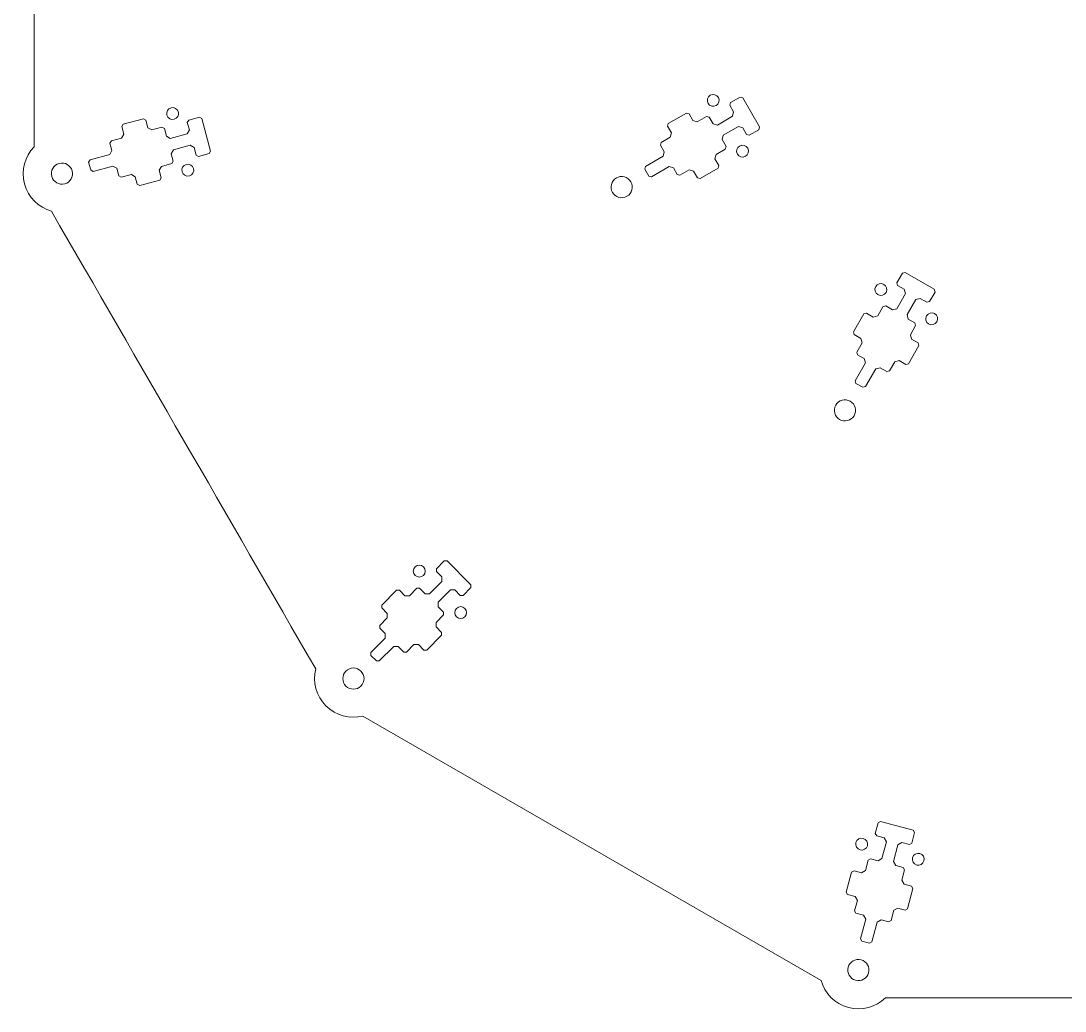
# Model space of a CAD drawing. Header units: millimetres. Extents: x -953 to 952, y -545 to 437.
# Drawn here: x -952.7 to -548.4, y -437.1 to -53.7 of the extents above; entities that cross this region are included whole.
import ezdxf

# ---------------------------------------------------------------- set-up
doc = ezdxf.new("R2010")
doc.units = ezdxf.units.MM
doc.header["$MEASUREMENT"] = 0
doc.layers.add('Layer 1', color=7, linetype='Continuous')

msp = doc.modelspace()

# ---------------------------------------------------------------- linework, layer by layer
at = {"layer": 'Layer 1', "lineweight": 9}
msp.add_open_spline([(-834.6309, -318.9228), (-830.7635, -322.7902), (-825.3098, -324.1036), (-820.3643, -322.8643), (-820.3643, -322.8643), (-820.3643, -322.8643), (-642.9089, -425.3183), (-642.9089, -425.3183), (-642.9089, -425.3183), (-641.5097, -430.2216), (-637.6452, -434.2887), (-632.3617, -435.7044), (-632.3617, -435.7044), (-627.0786, -437.12), (-621.6989, -435.5305), (-618.0356, -431.9846), (-618.0356, -431.9846), (-618.0356, -431.9846), (-540.963, -431.9845), (-540.963, -431.9845), (-540.963, -431.9845), (-539.1595, -431.9725), (-537.1274, -431.3999), (-537.1051, -428.0671), (-537.1051, -428.0671), (-537.1051, -428.0671), (-537.1049, -406.8183), (-537.1049, -406.8183), (-537.1049, -406.8183), (-537.1049, -404.6882), (-535.4382, -403.8182), (-533.5523, -403.8182), (-533.5523, -403.8182), (-533.5523, -403.8182), (-497.1043, -403.8181), (-497.1043, -403.8181), (-497.1043, -403.8181), (-495.4547, -403.8181), (-494.104, -405.1686), (-494.104, -406.8181), (-494.104, -406.8181), (-494.104, -406.8181), (-494.1044, -428.0669), (-494.1044, -428.0669), (-494.1044, -428.0669), (-494.0786, -431.9248), (-491.1176, -431.9848), (-490.3663, -431.9796), (-490.3663, -431.9796), (-490.2571, -431.9789), (-490.1527, -431.9846), (-490.0439, -431.9846), (-490.0439, -431.9846), (-490.0439, -431.9846), (-413.1279, -431.9846), (-413.1279, -431.9846), (-413.1279, -431.9846), (-409.4645, -435.5314), (-404.0842, -437.1214), (-398.8006, -435.7057), (-398.8006, -435.7057), (-393.5176, -434.2901), (-389.6533, -430.2238), (-388.2537, -425.3212), (-388.2537, -425.3212), (-329.1552, -391.2006), (-270.0566, -357.08), (-210.958, -322.9595), (-210.958, -322.9595), (-206.012, -324.1994), (-200.5575, -322.8863), (-196.6896, -319.0184), (-196.6896, -319.0184), (-192.8221, -315.151), (-191.5088, -309.6972), (-192.748, -304.7517), (-192.748, -304.7517), (-192.748, -304.7517), (-154.2119, -238.0049), (-154.2119, -238.0049), (-154.2119, -238.0049), (-153.3205, -236.437), (-152.8003, -234.3909), (-155.6755, -232.7052), (-155.6755, -232.7052), (-155.6755, -232.7052), (-174.0774, -222.0806), (-174.0774, -222.0806), (-174.0774, -222.0806), (-175.9221, -221.0155), (-175.8422, -219.1371), (-174.8992, -217.5039), (-174.8992, -217.5039), (-174.8992, -217.5039), (-156.6753, -185.939), (-156.6753, -185.939), (-156.6753, -185.939), (-155.8505, -184.5104), (-154.0056, -184.0159), (-152.5771, -184.8406), (-152.5771, -184.8406), (-152.5771, -184.8406), (-134.1753, -195.4654), (-134.1753, -195.4654), (-134.1753, -195.4654), (-130.3337, -197.6493), (-128.8817, -194.0068), (-128.8275, -194.0381), (-128.8275, -194.0381), (-128.8275, -194.0381), (-90.2942, -127.2964), (-90.2942, -127.2964), (-90.2942, -127.2964), (-85.3908, -125.8973), (-81.3236, -122.0329), (-79.9079, -116.7493), (-79.9079, -116.7493), (-78.4923, -111.4662), (-80.0818, -106.0865), (-83.6278, -102.4232), (-83.6278, -102.4232), (-83.6278, -102.4232), (-83.6277, 102.4845), (-83.6277, 102.4845), (-83.6277, 102.4845), (-80.0809, 106.1479), (-78.4908, 111.5283), (-79.9066, 116.8119), (-79.9066, 116.8119), (-81.3222, 122.0949), (-85.3886, 125.9592), (-90.2911, 127.3587), (-90.2911, 127.3587), (-124.4118, 186.4573), (-158.5324, 245.5559), (-192.653, 304.6545), (-192.653, 304.6545), (-191.4131, 309.6005), (-192.7262, 315.055), (-196.594, 318.9229), (-196.594, 318.9229), (-200.4614, 322.7903), (-205.9151, 324.1037), (-210.8606, 322.8644), (-210.8606, 322.8644), (-210.8606, 322.8644), (-388.316, 425.3184), (-388.316, 425.3184), (-388.316, 425.3184), (-389.7152, 430.2217), (-393.5797, 434.2888), (-398.8632, 435.7045), (-398.8632, 435.7045), (-404.1463, 437.1201), (-409.526, 435.5306), (-413.1893, 431.9847), (-413.1893, 431.9847), (-413.1893, 431.9847), (-490.2619, 431.9846), (-490.2619, 431.9846), (-490.2619, 431.9846), (-492.0654, 431.9726), (-494.0975, 431.4), (-494.1198, 428.0672), (-494.1198, 428.0672), (-494.1198, 428.0672), (-494.12, 406.8184), (-494.12, 406.8184), (-494.12, 406.8184), (-494.12, 404.6883), (-495.7867, 403.8183), (-497.6726, 403.8183), (-497.6726, 403.8183), (-497.6726, 403.8183), (-534.1206, 403.8182), (-534.1206, 403.8182), (-534.1206, 403.8182), (-535.7702, 403.8182), (-537.1209, 405.1687), (-537.1209, 406.8182), (-537.1209, 406.8182), (-537.1209, 406.8182), (-537.1205, 428.067), (-537.1205, 428.067), (-537.1205, 428.067), (-537.1472, 432.0616), (-540.3207, 431.9843), (-540.9299, 431.979), (-540.9299, 431.979), (-540.988, 431.9786), (-541.0384, 431.9847), (-541.0953, 431.9847), (-541.0953, 431.9847), (-541.0953, 431.9847), (-618.097, 431.9847), (-618.097, 431.9847), (-618.097, 431.9847), (-621.7604, 435.5315), (-627.1407, 437.1215), (-632.4243, 435.7058), (-632.4243, 435.7058), (-637.7073, 434.2902), (-641.5716, 430.2239), (-642.9712, 425.3213), (-642.9712, 425.3213), (-702.0697, 391.2007), (-761.1683, 357.0801), (-820.2669, 322.9596), (-820.2669, 322.9596), (-825.2129, 324.1995), (-830.6674, 322.8864), (-834.5353, 319.0185), (-834.5353, 319.0185), (-838.4028, 315.1511), (-839.7161, 309.6973), (-838.4769, 304.7518), (-838.4769, 304.7518), (-838.4769, 304.7518), (-877.013, 238.005), (-877.013, 238.005), (-877.013, 238.005), (-877.9044, 236.4371), (-878.4246, 234.391), (-875.5494, 232.7053), (-875.5494, 232.7053), (-875.5494, 232.7053), (-857.1475, 222.0807), (-857.1475, 222.0807), (-857.1475, 222.0807), (-855.3028, 221.0156), (-855.3827, 219.1372), (-856.3257, 217.504), (-856.3257, 217.504), (-856.3257, 217.504), (-874.5496, 185.9391), (-874.5496, 185.9391), (-874.5496, 185.9391), (-875.3744, 184.5105), (-877.2193, 184.016), (-878.6478, 184.8407), (-878.6478, 184.8407), (-878.6478, 184.8407), (-897.0496, 195.4655), (-897.0496, 195.4655), (-897.0496, 195.4655), (-900.8912, 197.6494), (-902.3432, 194.0069), (-902.3974, 194.0382), (-902.3974, 194.0382), (-902.3974, 194.0382), (-940.9307, 127.2965), (-940.9307, 127.2965), (-940.9307, 127.2965), (-945.8341, 125.8974), (-949.9013, 122.033), (-951.317, 116.7494), (-951.317, 116.7494), (-952.7326, 111.4663), (-951.1431, 106.0866), (-947.5971, 102.4233), (-947.5971, 102.4233), (-947.5971, 102.4233), (-947.5972, -102.4844), (-947.5972, -102.4844), (-947.5972, -102.4844), (-951.144, -106.1478), (-952.7341, -111.5282), (-951.3183, -116.8118), (-951.3183, -116.8118), (-949.9027, -122.0948), (-945.8363, -125.9591), (-940.9338, -127.3586), (-940.9338, -127.3586), (-906.8131, -186.4572), (-872.6925, -245.5558), (-838.5719, -304.6544), (-838.5719, -304.6544), (-839.8118, -309.6004), (-838.4987, -315.0549), (-834.6309, -318.9228)], degree=3, knots=[0, 0, 0, 0, 0.01408451, 0.01408451, 0.01408451, 0.01408451, 0.02816901, 0.02816901, 0.02816901, 0.02816901, 0.04225352, 0.04225352, 0.04225352, 0.04225352, 0.05633803, 0.05633803, 0.05633803, 0.05633803, 0.07042254, 0.07042254, 0.07042254, 0.07042254, 0.08450704, 0.08450704, 0.08450704, 0.08450704, 0.09859155, 0.09859155, 0.09859155, 0.09859155, 0.11267606, 0.11267606, 0.11267606, 0.11267606, 0.12676056, 0.12676056, 0.12676056, 0.12676056, 0.14084507, 0.14084507, 0.14084507, 0.14084507, 0.15492958, 0.15492958, 0.15492958, 0.15492958, 0.16901408, 0.16901408, 0.16901408, 0.16901408, 0.18309859, 0.18309859, 0.18309859, 0.18309859, 0.1971831, 0.1971831, 0.1971831, 0.1971831, 0.21126761, 0.21126761, 0.21126761, 0.21126761, 0.22535211, 0.22535211, 0.22535211, 0.22535211, 0.23943662, 0.23943662, 0.23943662, 0.23943662, 0.25352113, 0.25352113, 0.25352113, 0.25352113, 0.26760563, 0.26760563, 0.26760563, 0.26760563, 0.28169014, 0.28169014, 0.28169014, 0.28169014, 0.29577465, 0.29577465, 0.29577465, 0.29577465, 0.30985915, 0.30985915, 0.30985915, 0.30985915, 0.32394366, 0.32394366, 0.32394366, 0.32394366, 0.33802817, 0.33802817, 0.33802817, 0.33802817, 0.35211268, 0.35211268, 0.35211268, 0.35211268, 0.36619718, 0.36619718, 0.36619718, 0.36619718, 0.38028169, 0.38028169, 0.38028169, 0.38028169, 0.3943662, 0.3943662, 0.3943662, 0.3943662, 0.4084507, 0.4084507, 0.4084507, 0.4084507, 0.42253521, 0.42253521, 0.42253521, 0.42253521, 0.43661972, 0.43661972, 0.43661972, 0.43661972, 0.45070423, 0.45070423, 0.45070423, 0.45070423, 0.46478873, 0.46478873, 0.46478873, 0.46478873, 0.47887324, 0.47887324, 0.47887324, 0.47887324, 0.49295775, 0.49295775, 0.49295775, 0.49295775, 0.50704225, 0.50704225, 0.50704225, 0.50704225, 0.52112676, 0.52112676, 0.52112676, 0.52112676, 0.53521127, 0.53521127, 0.53521127, 0.53521127, 0.54929577, 0.54929577, 0.54929577, 0.54929577, 0.56338028, 0.56338028, 0.56338028, 0.56338028, 0.57746479, 0.57746479, 0.57746479, 0.57746479, 0.5915493, 0.5915493, 0.5915493, 0.5915493, 0.6056338, 0.6056338, 0.6056338, 0.6056338, 0.61971831, 0.61971831, 0.61971831, 0.61971831, 0.63380282, 0.63380282, 0.63380282, 0.63380282, 0.64788732, 0.64788732, 0.64788732, 0.64788732, 0.66197183, 0.66197183, 0.66197183, 0.66197183, 0.67605634, 0.67605634, 0.67605634, 0.67605634, 0.69014085, 0.69014085, 0.69014085, 0.69014085, 0.70422535, 0.70422535, 0.70422535, 0.70422535, 0.71830986, 0.71830986, 0.71830986, 0.71830986, 0.73239437, 0.73239437, 0.73239437, 0.73239437, 0.74647887, 0.74647887, 0.74647887, 0.74647887, 0.76056338, 0.76056338, 0.76056338, 0.76056338, 0.77464789, 0.77464789, 0.77464789, 0.77464789, 0.78873239, 0.78873239, 0.78873239, 0.78873239, 0.8028169, 0.8028169, 0.8028169, 0.8028169, 0.81690141, 0.81690141, 0.81690141, 0.81690141, 0.83098592, 0.83098592, 0.83098592, 0.83098592, 0.84507042, 0.84507042, 0.84507042, 0.84507042, 0.85915493, 0.85915493, 0.85915493, 0.85915493, 0.87323944, 0.87323944, 0.87323944, 0.87323944, 0.88732394, 0.88732394, 0.88732394, 0.88732394, 0.90140845, 0.90140845, 0.90140845, 0.90140845, 0.91549296, 0.91549296, 0.91549296, 0.91549296, 0.92957746, 0.92957746, 0.92957746, 0.92957746, 0.94366197, 0.94366197, 0.94366197, 0.94366197, 0.95774648, 0.95774648, 0.95774648, 0.95774648, 0.97183099, 0.97183099, 0.97183099, 0.97183099, 1, 1, 1, 1], dxfattribs=at)
at = {"layer": 'Layer 1', "color": 250, "lineweight": 9}
for points, knots in [([(-673.2457, -95.096), (-673.2457, -95.096), (-674.9322, -94.6367), (-674.9322, -94.6367), (-674.9322, -94.6367), (-674.9322, -94.6367), (-680.766, -98.0046), (-680.766, -98.0046), (-680.766, -98.0046), (-680.766, -98.0046), (-681.2131, -99.6961), (-681.2131, -99.6961), (-681.2131, -99.6961), (-681.2131, -99.6961), (-679.7132, -102.2943), (-679.7132, -102.2943), (-679.7132, -102.2943), (-679.7132, -102.2943), (-679.9907, -103.3308), (-679.9907, -103.3308), (-679.9907, -103.3308), (-679.9907, -103.3308), (-683.5486, -105.3847), (-683.5486, -105.3847), (-683.5486, -105.3847), (-683.5486, -105.3847), (-683.9959, -107.076), (-683.9959, -107.076), (-683.9959, -107.076), (-683.9959, -107.076), (-682.4955, -109.6747), (-682.4955, -109.6747), (-682.4955, -109.6747), (-682.4955, -109.6747), (-682.7733, -110.7106), (-682.7733, -110.7106), (-682.7733, -110.7106), (-682.7733, -110.7106), (-689.7734, -114.7523), (-689.7734, -114.7523), (-689.7734, -114.7523), (-689.7734, -114.7523), (-690.8096, -114.4745), (-690.8096, -114.4745), (-690.8096, -114.4745), (-690.8096, -114.4745), (-692.3095, -111.876), (-692.3095, -111.876), (-692.3095, -111.876), (-692.3095, -111.876), (-693.998, -111.4177), (-693.998, -111.4177), (-693.998, -111.4177), (-693.998, -111.4177), (-697.5561, -113.472), (-697.5561, -113.472), (-697.5561, -113.472), (-697.5561, -113.472), (-698.5922, -113.1943), (-698.5922, -113.1943), (-698.5922, -113.1943), (-698.5922, -113.1943), (-700.0926, -110.5959), (-700.0926, -110.5959), (-700.0926, -110.5959), (-700.0926, -110.5959), (-701.7808, -110.1377), (-701.7808, -110.1377), (-701.7808, -110.1377), (-701.7808, -110.1377), (-708.6298, -114.092), (-708.6298, -114.092), (-708.6298, -114.092), (-708.6298, -114.092), (-709.6661, -113.8141), (-709.6661, -113.8141), (-709.6661, -113.8141), (-709.6661, -113.8141), (-711.2076, -111.1446), (-711.2076, -111.1446), (-711.2076, -111.1446), (-711.2076, -111.1446), (-710.9301, -110.1082), (-710.9301, -110.1082), (-710.9301, -110.1082), (-710.9301, -110.1082), (-704.0809, -106.154), (-704.0809, -106.154), (-704.0809, -106.154), (-704.0809, -106.154), (-703.6336, -104.4626), (-703.6336, -104.4626), (-703.6336, -104.4626), (-703.6336, -104.4626), (-705.1339, -101.8644), (-705.1339, -101.8644), (-705.1339, -101.8644), (-705.1339, -101.8644), (-704.8563, -100.8281), (-704.8563, -100.8281), (-704.8563, -100.8281), (-704.8563, -100.8281), (-701.2982, -98.7738), (-701.2982, -98.7738), (-701.2982, -98.7738), (-701.2982, -98.7738), (-700.8509, -97.0827), (-700.8509, -97.0827), (-700.8509, -97.0827), (-700.8509, -97.0827), (-702.3511, -94.484), (-702.3511, -94.484), (-702.3511, -94.484), (-702.3511, -94.484), (-702.0735, -93.4477), (-702.0735, -93.4477), (-702.0735, -93.4477), (-702.0735, -93.4477), (-695.0736, -89.4065), (-695.0736, -89.4065), (-695.0736, -89.4065), (-695.0736, -89.4065), (-694.0373, -89.6842), (-694.0373, -89.6842), (-694.0373, -89.6842), (-694.0373, -89.6842), (-692.537, -92.2825), (-692.537, -92.2825), (-692.537, -92.2825), (-692.537, -92.2825), (-690.8485, -92.7409), (-690.8485, -92.7409), (-690.8485, -92.7409), (-690.8485, -92.7409), (-687.2905, -90.6868), (-687.2905, -90.6868), (-687.2905, -90.6868), (-687.2905, -90.6868), (-686.2548, -90.9647), (-686.2548, -90.9647), (-686.2548, -90.9647), (-686.2548, -90.9647), (-684.7543, -93.5628), (-684.7543, -93.5628), (-684.7543, -93.5628), (-684.7543, -93.5628), (-683.0681, -94.0224), (-683.0681, -94.0224), (-683.0681, -94.0224), (-683.0681, -94.0224), (-677.234, -90.6543), (-677.234, -90.6543), (-677.234, -90.6543), (-677.234, -90.6543), (-676.7868, -88.9625), (-676.7868, -88.9625), (-676.7868, -88.9625), (-676.7868, -88.9625), (-678.2869, -86.3644), (-678.2869, -86.3644), (-678.2869, -86.3644), (-678.2869, -86.3644), (-678.0092, -85.3279), (-678.0092, -85.3279), (-678.0092, -85.3279), (-678.0092, -85.3279), (-674.3004, -83.1868), (-674.3004, -83.1868), (-674.3004, -83.1868), (-674.3004, -83.1868), (-673.2643, -83.4646), (-673.2643, -83.4646), (-673.2643, -83.4646), (-673.2643, -83.4646), (-666.7227, -94.7944), (-666.7227, -94.7944), (-666.7227, -94.7944), (-666.7227, -94.7944), (-667.0003, -95.8307), (-667.0003, -95.8307), (-667.0003, -95.8307), (-667.0003, -95.8307), (-670.709, -97.9718), (-670.709, -97.9718), (-670.709, -97.9718), (-670.709, -97.9718), (-671.7456, -97.6944), (-671.7456, -97.6944), (-671.7456, -97.6944), (-671.7456, -97.6944), (-673.2457, -95.096), (-673.2457, -95.096)], [0, 0, 0, 0, 0.02040816, 0.02040816, 0.02040816, 0.02040816, 0.04081633, 0.04081633, 0.04081633, 0.04081633, 0.06122449, 0.06122449, 0.06122449, 0.06122449, 0.08163265, 0.08163265, 0.08163265, 0.08163265, 0.10204082, 0.10204082, 0.10204082, 0.10204082, 0.12244898, 0.12244898, 0.12244898, 0.12244898, 0.14285714, 0.14285714, 0.14285714, 0.14285714, 0.16326531, 0.16326531, 0.16326531, 0.16326531, 0.18367347, 0.18367347, 0.18367347, 0.18367347, 0.20408163, 0.20408163, 0.20408163, 0.20408163, 0.2244898, 0.2244898, 0.2244898, 0.2244898, 0.24489796, 0.24489796, 0.24489796, 0.24489796, 0.26530612, 0.26530612, 0.26530612, 0.26530612, 0.28571429, 0.28571429, 0.28571429, 0.28571429, 0.30612245, 0.30612245, 0.30612245, 0.30612245, 0.32653061, 0.32653061, 0.32653061, 0.32653061, 0.34693878, 0.34693878, 0.34693878, 0.34693878, 0.36734694, 0.36734694, 0.36734694, 0.36734694, 0.3877551, 0.3877551, 0.3877551, 0.3877551, 0.40816327, 0.40816327, 0.40816327, 0.40816327, 0.42857143, 0.42857143, 0.42857143, 0.42857143, 0.44897959, 0.44897959, 0.44897959, 0.44897959, 0.46938776, 0.46938776, 0.46938776, 0.46938776, 0.48979592, 0.48979592, 0.48979592, 0.48979592, 0.51020408, 0.51020408, 0.51020408, 0.51020408, 0.53061224, 0.53061224, 0.53061224, 0.53061224, 0.55102041, 0.55102041, 0.55102041, 0.55102041, 0.57142857, 0.57142857, 0.57142857, 0.57142857, 0.59183673, 0.59183673, 0.59183673, 0.59183673, 0.6122449, 0.6122449, 0.6122449, 0.6122449, 0.63265306, 0.63265306, 0.63265306, 0.63265306, 0.65306122, 0.65306122, 0.65306122, 0.65306122, 0.67346939, 0.67346939, 0.67346939, 0.67346939, 0.69387755, 0.69387755, 0.69387755, 0.69387755, 0.71428571, 0.71428571, 0.71428571, 0.71428571, 0.73469388, 0.73469388, 0.73469388, 0.73469388, 0.75510204, 0.75510204, 0.75510204, 0.75510204, 0.7755102, 0.7755102, 0.7755102, 0.7755102, 0.79591837, 0.79591837, 0.79591837, 0.79591837, 0.81632653, 0.81632653, 0.81632653, 0.81632653, 0.83673469, 0.83673469, 0.83673469, 0.83673469, 0.85714286, 0.85714286, 0.85714286, 0.85714286, 0.87755102, 0.87755102, 0.87755102, 0.87755102, 0.89795918, 0.89795918, 0.89795918, 0.89795918, 0.91836735, 0.91836735, 0.91836735, 0.91836735, 0.93877551, 0.93877551, 0.93877551, 0.93877551, 0.95918367, 0.95918367, 0.95918367, 0.95918367, 1, 1, 1, 1]), ([(-682.6807, -83.3551), (-682.0455, -84.4552), (-682.4225, -85.8616), (-683.5225, -86.4968), (-683.5225, -86.4968), (-684.6224, -87.132), (-686.029, -86.7551), (-686.6641, -85.6551), (-686.6641, -85.6551), (-687.2995, -84.5551), (-686.9223, -83.1486), (-685.8222, -82.5133), (-685.8222, -82.5133), (-684.7221, -81.8782), (-683.3156, -82.2549), (-682.6807, -83.3551)], [0, 0, 0, 0, 0.2, 0.2, 0.2, 0.2, 0.4, 0.4, 0.4, 0.4, 0.6, 0.6, 0.6, 0.6, 1, 1, 1, 1]), ([(-891.7551, -88.9913), (-891.4264, -90.2183), (-892.1545, -91.4793), (-893.3815, -91.8082), (-893.3815, -91.8082), (-894.6082, -92.1369), (-895.8694, -91.4089), (-896.1983, -90.1819), (-896.1983, -90.1819), (-896.5271, -88.955), (-895.7988, -87.6941), (-894.5719, -87.3651), (-894.5719, -87.3651), (-893.3449, -87.0364), (-892.0838, -87.7643), (-891.7551, -88.9913)], [0, 0, 0, 0, 0.2, 0.2, 0.2, 0.2, 0.4, 0.4, 0.4, 0.4, 0.6, 0.6, 0.6, 0.6, 1, 1, 1, 1]), ([(-885.6804, -102.774), (-885.6804, -102.774), (-887.1905, -101.894), (-887.1905, -101.894), (-887.1905, -101.894), (-887.1905, -101.894), (-893.6974, -103.6372), (-893.6974, -103.6372), (-893.6974, -103.6372), (-893.6974, -103.6372), (-894.567, -105.1554), (-894.567, -105.1554), (-894.567, -105.1554), (-894.567, -105.1554), (-893.7907, -108.0532), (-893.7907, -108.0532), (-893.7907, -108.0532), (-893.7907, -108.0532), (-894.3271, -108.9825), (-894.3271, -108.9825), (-894.3271, -108.9825), (-894.3271, -108.9825), (-898.2953, -110.0456), (-898.2953, -110.0456), (-898.2953, -110.0456), (-898.2953, -110.0456), (-899.165, -111.5636), (-899.165, -111.5636), (-899.165, -111.5636), (-899.165, -111.5636), (-898.3884, -114.462), (-898.3884, -114.462), (-898.3884, -114.462), (-898.3884, -114.462), (-898.9249, -115.3908), (-898.9249, -115.3908), (-898.9249, -115.3908), (-898.9249, -115.3908), (-906.7325, -117.483), (-906.7325, -117.483), (-906.7325, -117.483), (-906.7325, -117.483), (-907.6615, -116.9465), (-907.6615, -116.9465), (-907.6615, -116.9465), (-907.6615, -116.9465), (-908.4377, -114.0482), (-908.4377, -114.0482), (-908.4377, -114.0482), (-908.4377, -114.0482), (-909.95, -113.1686), (-909.95, -113.1686), (-909.95, -113.1686), (-909.95, -113.1686), (-913.9186, -114.232), (-913.9186, -114.232), (-913.9186, -114.232), (-913.9186, -114.232), (-914.8475, -113.6956), (-914.8475, -113.6956), (-914.8475, -113.6956), (-914.8475, -113.6956), (-915.6242, -110.7974), (-915.6242, -110.7974), (-915.6242, -110.7974), (-915.6242, -110.7974), (-917.1363, -109.9178), (-917.1363, -109.9178), (-917.1363, -109.9178), (-917.1363, -109.9178), (-924.7755, -111.9648), (-924.7755, -111.9648), (-924.7755, -111.9648), (-924.7755, -111.9648), (-925.7044, -111.4282), (-925.7044, -111.4282), (-925.7044, -111.4282), (-925.7044, -111.4282), (-926.5025, -108.4507), (-926.5025, -108.4507), (-926.5025, -108.4507), (-926.5025, -108.4507), (-925.9662, -107.5213), (-925.9662, -107.5213), (-925.9662, -107.5213), (-925.9662, -107.5213), (-918.3271, -105.4745), (-918.3271, -105.4745), (-918.3271, -105.4745), (-918.3271, -105.4745), (-917.4572, -103.9566), (-917.4572, -103.9566), (-917.4572, -103.9566), (-917.4572, -103.9566), (-918.2338, -101.0586), (-918.2338, -101.0586), (-918.2338, -101.0586), (-918.2338, -101.0586), (-917.6976, -100.1295), (-917.6976, -100.1295), (-917.6976, -100.1295), (-917.6976, -100.1295), (-913.7289, -99.0661), (-913.7289, -99.0661), (-913.7289, -99.0661), (-913.7289, -99.0661), (-912.8592, -97.5483), (-912.8592, -97.5483), (-912.8592, -97.5483), (-912.8592, -97.5483), (-913.6357, -94.65), (-913.6357, -94.65), (-913.6357, -94.65), (-913.6357, -94.65), (-913.0994, -93.7207), (-913.0994, -93.7207), (-913.0994, -93.7207), (-913.0994, -93.7207), (-905.292, -91.6289), (-905.292, -91.6289), (-905.292, -91.6289), (-905.292, -91.6289), (-904.3629, -92.1655), (-904.3629, -92.1655), (-904.3629, -92.1655), (-904.3629, -92.1655), (-903.5864, -95.0636), (-903.5864, -95.0636), (-903.5864, -95.0636), (-903.5864, -95.0636), (-902.0739, -95.9432), (-902.0739, -95.9432), (-902.0739, -95.9432), (-902.0739, -95.9432), (-898.1055, -94.8801), (-898.1055, -94.8801), (-898.1055, -94.8801), (-898.1055, -94.8801), (-897.177, -95.4165), (-897.177, -95.4165), (-897.177, -95.4165), (-897.177, -95.4165), (-896.4001, -98.3145), (-896.4001, -98.3145), (-896.4001, -98.3145), (-896.4001, -98.3145), (-894.8904, -99.1949), (-894.8904, -99.1949), (-894.8904, -99.1949), (-894.8904, -99.1949), (-888.3833, -97.4515), (-888.3833, -97.4515), (-888.3833, -97.4515), (-888.3833, -97.4515), (-887.5134, -95.9331), (-887.5134, -95.9331), (-887.5134, -95.9331), (-887.5134, -95.9331), (-888.2899, -93.0352), (-888.2899, -93.0352), (-888.2899, -93.0352), (-888.2899, -93.0352), (-887.7536, -92.106), (-887.7536, -92.106), (-887.7536, -92.106), (-887.7536, -92.106), (-883.617, -90.9978), (-883.617, -90.9978), (-883.617, -90.9978), (-883.617, -90.9978), (-882.6879, -91.5341), (-882.6879, -91.5341), (-882.6879, -91.5341), (-882.6879, -91.5341), (-879.3016, -104.1711), (-879.3016, -104.1711), (-879.3016, -104.1711), (-879.3016, -104.1711), (-879.838, -105.1003), (-879.838, -105.1003), (-879.838, -105.1003), (-879.838, -105.1003), (-883.9745, -106.2085), (-883.9745, -106.2085), (-883.9745, -106.2085), (-883.9745, -106.2085), (-884.9039, -105.6723), (-884.9039, -105.6723), (-884.9039, -105.6723), (-884.9039, -105.6723), (-885.6804, -102.774), (-885.6804, -102.774)], [0, 0, 0, 0, 0.02040816, 0.02040816, 0.02040816, 0.02040816, 0.04081633, 0.04081633, 0.04081633, 0.04081633, 0.06122449, 0.06122449, 0.06122449, 0.06122449, 0.08163265, 0.08163265, 0.08163265, 0.08163265, 0.10204082, 0.10204082, 0.10204082, 0.10204082, 0.12244898, 0.12244898, 0.12244898, 0.12244898, 0.14285714, 0.14285714, 0.14285714, 0.14285714, 0.16326531, 0.16326531, 0.16326531, 0.16326531, 0.18367347, 0.18367347, 0.18367347, 0.18367347, 0.20408163, 0.20408163, 0.20408163, 0.20408163, 0.2244898, 0.2244898, 0.2244898, 0.2244898, 0.24489796, 0.24489796, 0.24489796, 0.24489796, 0.26530612, 0.26530612, 0.26530612, 0.26530612, 0.28571429, 0.28571429, 0.28571429, 0.28571429, 0.30612245, 0.30612245, 0.30612245, 0.30612245, 0.32653061, 0.32653061, 0.32653061, 0.32653061, 0.34693878, 0.34693878, 0.34693878, 0.34693878, 0.36734694, 0.36734694, 0.36734694, 0.36734694, 0.3877551, 0.3877551, 0.3877551, 0.3877551, 0.40816327, 0.40816327, 0.40816327, 0.40816327, 0.42857143, 0.42857143, 0.42857143, 0.42857143, 0.44897959, 0.44897959, 0.44897959, 0.44897959, 0.46938776, 0.46938776, 0.46938776, 0.46938776, 0.48979592, 0.48979592, 0.48979592, 0.48979592, 0.51020408, 0.51020408, 0.51020408, 0.51020408, 0.53061224, 0.53061224, 0.53061224, 0.53061224, 0.55102041, 0.55102041, 0.55102041, 0.55102041, 0.57142857, 0.57142857, 0.57142857, 0.57142857, 0.59183673, 0.59183673, 0.59183673, 0.59183673, 0.6122449, 0.6122449, 0.6122449, 0.6122449, 0.63265306, 0.63265306, 0.63265306, 0.63265306, 0.65306122, 0.65306122, 0.65306122, 0.65306122, 0.67346939, 0.67346939, 0.67346939, 0.67346939, 0.69387755, 0.69387755, 0.69387755, 0.69387755, 0.71428571, 0.71428571, 0.71428571, 0.71428571, 0.73469388, 0.73469388, 0.73469388, 0.73469388, 0.75510204, 0.75510204, 0.75510204, 0.75510204, 0.7755102, 0.7755102, 0.7755102, 0.7755102, 0.79591837, 0.79591837, 0.79591837, 0.79591837, 0.81632653, 0.81632653, 0.81632653, 0.81632653, 0.83673469, 0.83673469, 0.83673469, 0.83673469, 0.85714286, 0.85714286, 0.85714286, 0.85714286, 0.87755102, 0.87755102, 0.87755102, 0.87755102, 0.89795918, 0.89795918, 0.89795918, 0.89795918, 0.91836735, 0.91836735, 0.91836735, 0.91836735, 0.93877551, 0.93877551, 0.93877551, 0.93877551, 0.95918367, 0.95918367, 0.95918367, 0.95918367, 1, 1, 1, 1]), ([(-671.3365, -103.0036), (-670.7015, -104.1038), (-671.0777, -105.5106), (-672.178, -106.1456), (-672.178, -106.1456), (-673.2783, -106.7808), (-674.685, -106.4039), (-675.3202, -105.3038), (-675.3202, -105.3038), (-675.9553, -104.2037), (-675.5781, -102.7973), (-674.4782, -102.162), (-674.4782, -102.162), (-673.3783, -101.5269), (-671.9715, -101.9037), (-671.3365, -103.0036)], [0, 0, 0, 0, 0.2, 0.2, 0.2, 0.2, 0.4, 0.4, 0.4, 0.4, 0.6, 0.6, 0.6, 0.6, 1, 1, 1, 1]), ([(-885.8829, -110.9064), (-885.5543, -112.1335), (-886.2818, -113.3949), (-887.509, -113.7236), (-887.509, -113.7236), (-888.7362, -114.0522), (-889.9974, -113.3243), (-890.3262, -112.0972), (-890.3262, -112.0972), (-890.655, -110.8702), (-889.9267, -109.6093), (-888.6997, -109.2804), (-888.6997, -109.2804), (-887.4729, -108.9515), (-886.2116, -109.6796), (-885.8829, -110.9064)], [0, 0, 0, 0, 0.2, 0.2, 0.2, 0.2, 0.4, 0.4, 0.4, 0.4, 0.6, 0.6, 0.6, 0.6, 1, 1, 1, 1]), ([(-604.5788, -161.1722), (-604.5788, -161.1722), (-606.269, -161.6177), (-606.269, -161.6177), (-606.269, -161.6177), (-606.269, -161.6177), (-609.6373, -167.4513), (-609.6373, -167.4513), (-609.6373, -167.4513), (-609.6373, -167.4513), (-609.1788, -169.1397), (-609.1788, -169.1397), (-609.1788, -169.1397), (-609.1788, -169.1397), (-606.5807, -170.6399), (-606.5807, -170.6399), (-606.5807, -170.6399), (-606.5807, -170.6399), (-606.3028, -171.6762), (-606.3028, -171.6762), (-606.3028, -171.6762), (-606.3028, -171.6762), (-608.3571, -175.2339), (-608.3571, -175.2339), (-608.3571, -175.2339), (-608.3571, -175.2339), (-607.8988, -176.9223), (-607.8988, -176.9223), (-607.8988, -176.9223), (-607.8988, -176.9223), (-605.3, -178.4226), (-605.3, -178.4226), (-605.3, -178.4226), (-605.3, -178.4226), (-605.0227, -179.4586), (-605.0227, -179.4586), (-605.0227, -179.4586), (-605.0227, -179.4586), (-609.0641, -186.4589), (-609.0641, -186.4589), (-609.0641, -186.4589), (-609.0641, -186.4589), (-610.1004, -186.7364), (-610.1004, -186.7364), (-610.1004, -186.7364), (-610.1004, -186.7364), (-612.6986, -185.236), (-612.6986, -185.236), (-612.6986, -185.236), (-612.6986, -185.236), (-614.39, -185.6834), (-614.39, -185.6834), (-614.39, -185.6834), (-614.39, -185.6834), (-616.4443, -189.2415), (-616.4443, -189.2415), (-616.4443, -189.2415), (-616.4443, -189.2415), (-617.4804, -189.519), (-617.4804, -189.519), (-617.4804, -189.519), (-617.4804, -189.519), (-620.079, -188.019), (-620.079, -188.019), (-620.079, -188.019), (-620.079, -188.019), (-621.7701, -188.4662), (-621.7701, -188.4662), (-621.7701, -188.4662), (-621.7701, -188.4662), (-625.7244, -195.3153), (-625.7244, -195.3153), (-625.7244, -195.3153), (-625.7244, -195.3153), (-626.7608, -195.5928), (-626.7608, -195.5928), (-626.7608, -195.5928), (-626.7608, -195.5928), (-629.4305, -194.0517), (-629.4305, -194.0517), (-629.4305, -194.0517), (-629.4305, -194.0517), (-629.7084, -193.0154), (-629.7084, -193.0154), (-629.7084, -193.0154), (-629.7084, -193.0154), (-625.7539, -186.1663), (-625.7539, -186.1663), (-625.7539, -186.1663), (-625.7539, -186.1663), (-626.2122, -184.4779), (-626.2122, -184.4779), (-626.2122, -184.4779), (-626.2122, -184.4779), (-628.8106, -182.9779), (-628.8106, -182.9779), (-628.8106, -182.9779), (-628.8106, -182.9779), (-629.0884, -181.9416), (-629.0884, -181.9416), (-629.0884, -181.9416), (-629.0884, -181.9416), (-627.0341, -178.3835), (-627.0341, -178.3835), (-627.0341, -178.3835), (-627.0341, -178.3835), (-627.4923, -176.6953), (-627.4923, -176.6953), (-627.4923, -176.6953), (-627.4923, -176.6953), (-630.0909, -175.1949), (-630.0909, -175.1949), (-630.0909, -175.1949), (-630.0909, -175.1949), (-630.3686, -174.1586), (-630.3686, -174.1586), (-630.3686, -174.1586), (-630.3686, -174.1586), (-626.3271, -167.1589), (-626.3271, -167.1589), (-626.3271, -167.1589), (-626.3271, -167.1589), (-625.2908, -166.8812), (-625.2908, -166.8812), (-625.2908, -166.8812), (-625.2908, -166.8812), (-622.6924, -168.3813), (-622.6924, -168.3813), (-622.6924, -168.3813), (-622.6924, -168.3813), (-621.0009, -167.934), (-621.0009, -167.934), (-621.0009, -167.934), (-621.0009, -167.934), (-618.9466, -164.3761), (-618.9466, -164.3761), (-618.9466, -164.3761), (-618.9466, -164.3761), (-617.9107, -164.0989), (-617.9107, -164.0989), (-617.9107, -164.0989), (-617.9107, -164.0989), (-615.3122, -165.5987), (-615.3122, -165.5987), (-615.3122, -165.5987), (-615.3122, -165.5987), (-613.6221, -165.1536), (-613.6221, -165.1536), (-613.6221, -165.1536), (-613.6221, -165.1536), (-610.2537, -159.3197), (-610.2537, -159.3197), (-610.2537, -159.3197), (-610.2537, -159.3197), (-610.7123, -157.631), (-610.7123, -157.631), (-610.7123, -157.631), (-610.7123, -157.631), (-613.3104, -156.131), (-613.3104, -156.131), (-613.3104, -156.131), (-613.3104, -156.131), (-613.5882, -155.0945), (-613.5882, -155.0945), (-613.5882, -155.0945), (-613.5882, -155.0945), (-611.4469, -151.3859), (-611.4469, -151.3859), (-611.4469, -151.3859), (-611.4469, -151.3859), (-610.4106, -151.1084), (-610.4106, -151.1084), (-610.4106, -151.1084), (-610.4106, -151.1084), (-599.0805, -157.6495), (-599.0805, -157.6495), (-599.0805, -157.6495), (-599.0805, -157.6495), (-598.8028, -158.6858), (-598.8028, -158.6858), (-598.8028, -158.6858), (-598.8028, -158.6858), (-600.9441, -162.3944), (-600.9441, -162.3944), (-600.9441, -162.3944), (-600.9441, -162.3944), (-601.9805, -162.6725), (-601.9805, -162.6725), (-601.9805, -162.6725), (-601.9805, -162.6725), (-604.5788, -161.1722), (-604.5788, -161.1722)], [0, 0, 0, 0, 0.02040816, 0.02040816, 0.02040816, 0.02040816, 0.04081633, 0.04081633, 0.04081633, 0.04081633, 0.06122449, 0.06122449, 0.06122449, 0.06122449, 0.08163265, 0.08163265, 0.08163265, 0.08163265, 0.10204082, 0.10204082, 0.10204082, 0.10204082, 0.12244898, 0.12244898, 0.12244898, 0.12244898, 0.14285714, 0.14285714, 0.14285714, 0.14285714, 0.16326531, 0.16326531, 0.16326531, 0.16326531, 0.18367347, 0.18367347, 0.18367347, 0.18367347, 0.20408163, 0.20408163, 0.20408163, 0.20408163, 0.2244898, 0.2244898, 0.2244898, 0.2244898, 0.24489796, 0.24489796, 0.24489796, 0.24489796, 0.26530612, 0.26530612, 0.26530612, 0.26530612, 0.28571429, 0.28571429, 0.28571429, 0.28571429, 0.30612245, 0.30612245, 0.30612245, 0.30612245, 0.32653061, 0.32653061, 0.32653061, 0.32653061, 0.34693878, 0.34693878, 0.34693878, 0.34693878, 0.36734694, 0.36734694, 0.36734694, 0.36734694, 0.3877551, 0.3877551, 0.3877551, 0.3877551, 0.40816327, 0.40816327, 0.40816327, 0.40816327, 0.42857143, 0.42857143, 0.42857143, 0.42857143, 0.44897959, 0.44897959, 0.44897959, 0.44897959, 0.46938776, 0.46938776, 0.46938776, 0.46938776, 0.48979592, 0.48979592, 0.48979592, 0.48979592, 0.51020408, 0.51020408, 0.51020408, 0.51020408, 0.53061224, 0.53061224, 0.53061224, 0.53061224, 0.55102041, 0.55102041, 0.55102041, 0.55102041, 0.57142857, 0.57142857, 0.57142857, 0.57142857, 0.59183673, 0.59183673, 0.59183673, 0.59183673, 0.6122449, 0.6122449, 0.6122449, 0.6122449, 0.63265306, 0.63265306, 0.63265306, 0.63265306, 0.65306122, 0.65306122, 0.65306122, 0.65306122, 0.67346939, 0.67346939, 0.67346939, 0.67346939, 0.69387755, 0.69387755, 0.69387755, 0.69387755, 0.71428571, 0.71428571, 0.71428571, 0.71428571, 0.73469388, 0.73469388, 0.73469388, 0.73469388, 0.75510204, 0.75510204, 0.75510204, 0.75510204, 0.7755102, 0.7755102, 0.7755102, 0.7755102, 0.79591837, 0.79591837, 0.79591837, 0.79591837, 0.81632653, 0.81632653, 0.81632653, 0.81632653, 0.83673469, 0.83673469, 0.83673469, 0.83673469, 0.85714286, 0.85714286, 0.85714286, 0.85714286, 0.87755102, 0.87755102, 0.87755102, 0.87755102, 0.89795918, 0.89795918, 0.89795918, 0.89795918, 0.91836735, 0.91836735, 0.91836735, 0.91836735, 0.93877551, 0.93877551, 0.93877551, 0.93877551, 0.95918367, 0.95918367, 0.95918367, 0.95918367, 1, 1, 1, 1]), ([(-618.6202, -155.7218), (-617.5201, -156.3569), (-617.1434, -157.7634), (-617.7784, -158.8635), (-617.7784, -158.8635), (-618.4133, -159.9635), (-619.82, -160.3404), (-620.92, -159.7053), (-620.92, -159.7053), (-622.0202, -159.0704), (-622.3968, -157.6638), (-621.7618, -156.5635), (-621.7618, -156.5635), (-621.1266, -155.4634), (-619.7202, -155.0864), (-618.6202, -155.7218)], [0, 0, 0, 0, 0.2, 0.2, 0.2, 0.2, 0.4, 0.4, 0.4, 0.4, 0.6, 0.6, 0.6, 0.6, 1, 1, 1, 1]), ([(-598.9716, -167.0658), (-597.8716, -167.7011), (-597.494, -169.1075), (-598.1294, -170.2076), (-598.1294, -170.2076), (-598.7647, -171.3078), (-600.1714, -171.6848), (-601.2715, -171.0497), (-601.2715, -171.0497), (-602.3716, -170.4145), (-602.7481, -169.0079), (-602.1132, -167.9078), (-602.1132, -167.9078), (-601.4782, -166.8078), (-600.0715, -166.4307), (-598.9716, -167.0658)], [0, 0, 0, 0, 0.2, 0.2, 0.2, 0.2, 0.4, 0.4, 0.4, 0.4, 0.6, 0.6, 0.6, 0.6, 1, 1, 1, 1]), ([(-784.7137, -274.0389), (-784.7137, -274.0389), (-786.4615, -274.0318), (-786.4615, -274.0318), (-786.4615, -274.0318), (-786.4615, -274.0318), (-791.225, -278.795), (-791.225, -278.795), (-791.225, -278.795), (-791.225, -278.795), (-791.219, -280.5445), (-791.219, -280.5445), (-791.219, -280.5445), (-791.219, -280.5445), (-789.0978, -282.666), (-789.0978, -282.666), (-789.0978, -282.666), (-789.0978, -282.666), (-789.0977, -283.739), (-789.0977, -283.739), (-789.0977, -283.739), (-789.0977, -283.739), (-792.0027, -286.6438), (-792.0027, -286.6438), (-792.0027, -286.6438), (-792.0027, -286.6438), (-791.9969, -288.3932), (-791.9969, -288.3932), (-791.9969, -288.3932), (-791.9969, -288.3932), (-789.8751, -290.515), (-789.8751, -290.515), (-789.8751, -290.515), (-789.8751, -290.515), (-789.8753, -291.5876), (-789.8753, -291.5876), (-789.8753, -291.5876), (-789.8753, -291.5876), (-795.5908, -297.3033), (-795.5908, -297.3033), (-795.5908, -297.3033), (-795.5908, -297.3033), (-796.6636, -297.3032), (-796.6636, -297.3032), (-796.6636, -297.3032), (-796.6636, -297.3032), (-798.785, -295.1813), (-798.785, -295.1813), (-798.785, -295.1813), (-798.785, -295.1813), (-800.5345, -295.1757), (-800.5345, -295.1757), (-800.5345, -295.1757), (-800.5345, -295.1757), (-803.4397, -298.0809), (-803.4397, -298.0809), (-803.4397, -298.0809), (-803.4397, -298.0809), (-804.5123, -298.0808), (-804.5123, -298.0808), (-804.5123, -298.0808), (-804.5123, -298.0808), (-806.6341, -295.9593), (-806.6341, -295.9593), (-806.6341, -295.9593), (-806.6341, -295.9593), (-808.3834, -295.9535), (-808.3834, -295.9535), (-808.3834, -295.9535), (-808.3834, -295.9535), (-813.9756, -301.5459), (-813.9756, -301.5459), (-813.9756, -301.5459), (-813.9756, -301.5459), (-815.0484, -301.5456), (-815.0484, -301.5456), (-815.0484, -301.5456), (-815.0484, -301.5456), (-817.2283, -299.3661), (-817.2283, -299.3661), (-817.2283, -299.3661), (-817.2283, -299.3661), (-817.2286, -298.2931), (-817.2286, -298.2931), (-817.2286, -298.2931), (-817.2286, -298.2931), (-811.6363, -292.701), (-811.6363, -292.701), (-811.6363, -292.701), (-811.6363, -292.701), (-811.6419, -290.9515), (-811.6419, -290.9515), (-811.6419, -290.9515), (-811.6419, -290.9515), (-813.7635, -288.83), (-813.7635, -288.83), (-813.7635, -288.83), (-813.7635, -288.83), (-813.7636, -287.7573), (-813.7636, -287.7573), (-813.7636, -287.7573), (-813.7636, -287.7573), (-810.8584, -284.852), (-810.8584, -284.852), (-810.8584, -284.852), (-810.8584, -284.852), (-810.8641, -283.1027), (-810.8641, -283.1027), (-810.8641, -283.1027), (-810.8641, -283.1027), (-812.9857, -280.9809), (-812.9857, -280.9809), (-812.9857, -280.9809), (-812.9857, -280.9809), (-812.9859, -279.908), (-812.9859, -279.908), (-812.9859, -279.908), (-812.9859, -279.908), (-807.2704, -274.1928), (-807.2704, -274.1928), (-807.2704, -274.1928), (-807.2704, -274.1928), (-806.1975, -274.1929), (-806.1975, -274.1929), (-806.1975, -274.1929), (-806.1975, -274.1929), (-804.0759, -276.3145), (-804.0759, -276.3145), (-804.0759, -276.3145), (-804.0759, -276.3145), (-802.3263, -276.32), (-802.3263, -276.32), (-802.3263, -276.32), (-802.3263, -276.32), (-799.4211, -273.4151), (-799.4211, -273.4151), (-799.4211, -273.4151), (-799.4211, -273.4151), (-798.3488, -273.4154), (-798.3488, -273.4154), (-798.3488, -273.4154), (-798.3488, -273.4154), (-796.227, -275.5367), (-796.227, -275.5367), (-796.227, -275.5367), (-796.227, -275.5367), (-794.4793, -275.5443), (-794.4793, -275.5443), (-794.4793, -275.5443), (-794.4793, -275.5443), (-789.7157, -270.7809), (-789.7157, -270.7809), (-789.7157, -270.7809), (-789.7157, -270.7809), (-789.7216, -269.031), (-789.7216, -269.031), (-789.7216, -269.031), (-789.7216, -269.031), (-791.843, -266.9096), (-791.843, -266.9096), (-791.843, -266.9096), (-791.843, -266.9096), (-791.8431, -265.8367), (-791.8431, -265.8367), (-791.8431, -265.8367), (-791.8431, -265.8367), (-788.8148, -262.8087), (-788.8148, -262.8087), (-788.8148, -262.8087), (-788.8148, -262.8087), (-787.7421, -262.8086), (-787.7421, -262.8086), (-787.7421, -262.8086), (-787.7421, -262.8086), (-778.4909, -272.0594), (-778.4909, -272.0594), (-778.4909, -272.0594), (-778.4909, -272.0594), (-778.4909, -273.1323), (-778.4909, -273.1323), (-778.4909, -273.1323), (-778.4909, -273.1323), (-781.5191, -276.1603), (-781.5191, -276.1603), (-781.5191, -276.1603), (-781.5191, -276.1603), (-782.5921, -276.1606), (-782.5921, -276.1606), (-782.5921, -276.1606), (-782.5921, -276.1606), (-784.7137, -274.0389), (-784.7137, -274.0389)], [0, 0, 0, 0, 0.02040816, 0.02040816, 0.02040816, 0.02040816, 0.04081633, 0.04081633, 0.04081633, 0.04081633, 0.06122449, 0.06122449, 0.06122449, 0.06122449, 0.08163265, 0.08163265, 0.08163265, 0.08163265, 0.10204082, 0.10204082, 0.10204082, 0.10204082, 0.12244898, 0.12244898, 0.12244898, 0.12244898, 0.14285714, 0.14285714, 0.14285714, 0.14285714, 0.16326531, 0.16326531, 0.16326531, 0.16326531, 0.18367347, 0.18367347, 0.18367347, 0.18367347, 0.20408163, 0.20408163, 0.20408163, 0.20408163, 0.2244898, 0.2244898, 0.2244898, 0.2244898, 0.24489796, 0.24489796, 0.24489796, 0.24489796, 0.26530612, 0.26530612, 0.26530612, 0.26530612, 0.28571429, 0.28571429, 0.28571429, 0.28571429, 0.30612245, 0.30612245, 0.30612245, 0.30612245, 0.32653061, 0.32653061, 0.32653061, 0.32653061, 0.34693878, 0.34693878, 0.34693878, 0.34693878, 0.36734694, 0.36734694, 0.36734694, 0.36734694, 0.3877551, 0.3877551, 0.3877551, 0.3877551, 0.40816327, 0.40816327, 0.40816327, 0.40816327, 0.42857143, 0.42857143, 0.42857143, 0.42857143, 0.44897959, 0.44897959, 0.44897959, 0.44897959, 0.46938776, 0.46938776, 0.46938776, 0.46938776, 0.48979592, 0.48979592, 0.48979592, 0.48979592, 0.51020408, 0.51020408, 0.51020408, 0.51020408, 0.53061224, 0.53061224, 0.53061224, 0.53061224, 0.55102041, 0.55102041, 0.55102041, 0.55102041, 0.57142857, 0.57142857, 0.57142857, 0.57142857, 0.59183673, 0.59183673, 0.59183673, 0.59183673, 0.6122449, 0.6122449, 0.6122449, 0.6122449, 0.63265306, 0.63265306, 0.63265306, 0.63265306, 0.65306122, 0.65306122, 0.65306122, 0.65306122, 0.67346939, 0.67346939, 0.67346939, 0.67346939, 0.69387755, 0.69387755, 0.69387755, 0.69387755, 0.71428571, 0.71428571, 0.71428571, 0.71428571, 0.73469388, 0.73469388, 0.73469388, 0.73469388, 0.75510204, 0.75510204, 0.75510204, 0.75510204, 0.7755102, 0.7755102, 0.7755102, 0.7755102, 0.79591837, 0.79591837, 0.79591837, 0.79591837, 0.81632653, 0.81632653, 0.81632653, 0.81632653, 0.83673469, 0.83673469, 0.83673469, 0.83673469, 0.85714286, 0.85714286, 0.85714286, 0.85714286, 0.87755102, 0.87755102, 0.87755102, 0.87755102, 0.89795918, 0.89795918, 0.89795918, 0.89795918, 0.91836735, 0.91836735, 0.91836735, 0.91836735, 0.93877551, 0.93877551, 0.93877551, 0.93877551, 0.95918367, 0.95918367, 0.95918367, 0.95918367, 1, 1, 1, 1]), ([(-796.8659, -265.1401), (-795.9677, -266.0384), (-795.9678, -267.4944), (-796.8659, -268.3928), (-796.8659, -268.3928), (-797.764, -269.2908), (-799.2202, -269.2909), (-800.1185, -268.3928), (-800.1185, -268.3928), (-801.0167, -267.4946), (-801.0164, -266.0385), (-800.1184, -265.1402), (-800.1184, -265.1402), (-799.2201, -264.242), (-797.764, -264.2418), (-796.8659, -265.1401)], [0, 0, 0, 0, 0.2, 0.2, 0.2, 0.2, 0.4, 0.4, 0.4, 0.4, 0.6, 0.6, 0.6, 0.6, 1, 1, 1, 1]), ([(-780.8229, -281.183), (-779.9247, -282.0814), (-779.9241, -283.5376), (-780.8225, -284.4358), (-780.8225, -284.4358), (-781.721, -285.334), (-783.1772, -285.3342), (-784.0755, -284.4359), (-784.0755, -284.4359), (-784.9737, -283.5377), (-784.9734, -282.0816), (-784.0753, -281.1832), (-784.0753, -281.1832), (-783.1773, -280.285), (-781.7209, -280.2849), (-780.8229, -281.183)], [0, 0, 0, 0, 0.2, 0.2, 0.2, 0.2, 0.4, 0.4, 0.4, 0.4, 0.6, 0.6, 0.6, 0.6, 1, 1, 1, 1]), ([(-611.6415, -371.8753), (-611.6415, -371.8753), (-613.1587, -372.7431), (-613.1587, -372.7431), (-613.1587, -372.7431), (-613.1587, -372.7431), (-614.9024, -379.2498), (-614.9024, -379.2498), (-614.9024, -379.2498), (-614.9024, -379.2498), (-614.0225, -380.762), (-614.0225, -380.762), (-614.0225, -380.762), (-614.0225, -380.762), (-611.1247, -381.5386), (-611.1247, -381.5386), (-611.1247, -381.5386), (-611.1247, -381.5386), (-610.5881, -382.4678), (-610.5881, -382.4678), (-610.5881, -382.4678), (-610.5881, -382.4678), (-611.6515, -386.4359), (-611.6515, -386.4359), (-611.6515, -386.4359), (-611.6515, -386.4359), (-610.7718, -387.9481), (-610.7718, -387.9481), (-610.7718, -387.9481), (-610.7718, -387.9481), (-607.8734, -388.7247), (-607.8734, -388.7247), (-607.8734, -388.7247), (-607.8734, -388.7247), (-607.3373, -389.6537), (-607.3373, -389.6537), (-607.3373, -389.6537), (-607.3373, -389.6537), (-609.4292, -397.4614), (-609.4292, -397.4614), (-609.4292, -397.4614), (-609.4292, -397.4614), (-610.3583, -397.9977), (-610.3583, -397.9977), (-610.3583, -397.9977), (-610.3583, -397.9977), (-613.2564, -397.2208), (-613.2564, -397.2208), (-613.2564, -397.2208), (-613.2564, -397.2208), (-614.7743, -398.0907), (-614.7743, -398.0907), (-614.7743, -398.0907), (-614.7743, -398.0907), (-615.8377, -402.0593), (-615.8377, -402.0593), (-615.8377, -402.0593), (-615.8377, -402.0593), (-616.7667, -402.5955), (-616.7667, -402.5955), (-616.7667, -402.5955), (-616.7667, -402.5955), (-619.6649, -401.8191), (-619.6649, -401.8191), (-619.6649, -401.8191), (-619.6649, -401.8191), (-621.1828, -402.6888), (-621.1828, -402.6888), (-621.1828, -402.6888), (-621.1828, -402.6888), (-623.2296, -410.328), (-623.2296, -410.328), (-623.2296, -410.328), (-623.2296, -410.328), (-624.1588, -410.8642), (-624.1588, -410.8642), (-624.1588, -410.8642), (-624.1588, -410.8642), (-627.1364, -410.0666), (-627.1364, -410.0666), (-627.1364, -410.0666), (-627.1364, -410.0666), (-627.6731, -409.1375), (-627.6731, -409.1375), (-627.6731, -409.1375), (-627.6731, -409.1375), (-625.6261, -401.4984), (-625.6261, -401.4984), (-625.6261, -401.4984), (-625.6261, -401.4984), (-626.5057, -399.9861), (-626.5057, -399.9861), (-626.5057, -399.9861), (-626.5057, -399.9861), (-629.4038, -399.2097), (-629.4038, -399.2097), (-629.4038, -399.2097), (-629.4038, -399.2097), (-629.9403, -398.2807), (-629.9403, -398.2807), (-629.9403, -398.2807), (-629.9403, -398.2807), (-628.8769, -394.3121), (-628.8769, -394.3121), (-628.8769, -394.3121), (-628.8769, -394.3121), (-629.7565, -392.8), (-629.7565, -392.8), (-629.7565, -392.8), (-629.7565, -392.8), (-632.6548, -392.0233), (-632.6548, -392.0233), (-632.6548, -392.0233), (-632.6548, -392.0233), (-633.1914, -391.0942), (-633.1914, -391.0942), (-633.1914, -391.0942), (-633.1914, -391.0942), (-631.0992, -383.2869), (-631.0992, -383.2869), (-631.0992, -383.2869), (-631.0992, -383.2869), (-630.17, -382.7506), (-630.17, -382.7506), (-630.17, -382.7506), (-630.17, -382.7506), (-627.2719, -383.5271), (-627.2719, -383.5271), (-627.2719, -383.5271), (-627.2719, -383.5271), (-625.7539, -382.6571), (-625.7539, -382.6571), (-625.7539, -382.6571), (-625.7539, -382.6571), (-624.6904, -378.6888), (-624.6904, -378.6888), (-624.6904, -378.6888), (-624.6904, -378.6888), (-623.7616, -378.1529), (-623.7616, -378.1529), (-623.7616, -378.1529), (-623.7616, -378.1529), (-620.8634, -378.9291), (-620.8634, -378.9291), (-620.8634, -378.9291), (-620.8634, -378.9291), (-619.3461, -378.0618), (-619.3461, -378.0618), (-619.3461, -378.0618), (-619.3461, -378.0618), (-617.6024, -371.5548), (-617.6024, -371.5548), (-617.6024, -371.5548), (-617.6024, -371.5548), (-618.4824, -370.0423), (-618.4824, -370.0423), (-618.4824, -370.0423), (-618.4824, -370.0423), (-621.3803, -369.2658), (-621.3803, -369.2658), (-621.3803, -369.2658), (-621.3803, -369.2658), (-621.9169, -368.3367), (-621.9169, -368.3367), (-621.9169, -368.3367), (-621.9169, -368.3367), (-620.8083, -364.2002), (-620.8083, -364.2002), (-620.8083, -364.2002), (-620.8083, -364.2002), (-619.8793, -363.6638), (-619.8793, -363.6638), (-619.8793, -363.6638), (-619.8793, -363.6638), (-607.2422, -367.0496), (-607.2422, -367.0496), (-607.2422, -367.0496), (-607.2422, -367.0496), (-606.7057, -367.9788), (-606.7057, -367.9788), (-606.7057, -367.9788), (-606.7057, -367.9788), (-607.8142, -372.1152), (-607.8142, -372.1152), (-607.8142, -372.1152), (-607.8142, -372.1152), (-608.7433, -372.652), (-608.7433, -372.652), (-608.7433, -372.652), (-608.7433, -372.652), (-611.6415, -371.8753), (-611.6415, -371.8753)], [0, 0, 0, 0, 0.02040816, 0.02040816, 0.02040816, 0.02040816, 0.04081633, 0.04081633, 0.04081633, 0.04081633, 0.06122449, 0.06122449, 0.06122449, 0.06122449, 0.08163265, 0.08163265, 0.08163265, 0.08163265, 0.10204082, 0.10204082, 0.10204082, 0.10204082, 0.12244898, 0.12244898, 0.12244898, 0.12244898, 0.14285714, 0.14285714, 0.14285714, 0.14285714, 0.16326531, 0.16326531, 0.16326531, 0.16326531, 0.18367347, 0.18367347, 0.18367347, 0.18367347, 0.20408163, 0.20408163, 0.20408163, 0.20408163, 0.2244898, 0.2244898, 0.2244898, 0.2244898, 0.24489796, 0.24489796, 0.24489796, 0.24489796, 0.26530612, 0.26530612, 0.26530612, 0.26530612, 0.28571429, 0.28571429, 0.28571429, 0.28571429, 0.30612245, 0.30612245, 0.30612245, 0.30612245, 0.32653061, 0.32653061, 0.32653061, 0.32653061, 0.34693878, 0.34693878, 0.34693878, 0.34693878, 0.36734694, 0.36734694, 0.36734694, 0.36734694, 0.3877551, 0.3877551, 0.3877551, 0.3877551, 0.40816327, 0.40816327, 0.40816327, 0.40816327, 0.42857143, 0.42857143, 0.42857143, 0.42857143, 0.44897959, 0.44897959, 0.44897959, 0.44897959, 0.46938776, 0.46938776, 0.46938776, 0.46938776, 0.48979592, 0.48979592, 0.48979592, 0.48979592, 0.51020408, 0.51020408, 0.51020408, 0.51020408, 0.53061224, 0.53061224, 0.53061224, 0.53061224, 0.55102041, 0.55102041, 0.55102041, 0.55102041, 0.57142857, 0.57142857, 0.57142857, 0.57142857, 0.59183673, 0.59183673, 0.59183673, 0.59183673, 0.6122449, 0.6122449, 0.6122449, 0.6122449, 0.63265306, 0.63265306, 0.63265306, 0.63265306, 0.65306122, 0.65306122, 0.65306122, 0.65306122, 0.67346939, 0.67346939, 0.67346939, 0.67346939, 0.69387755, 0.69387755, 0.69387755, 0.69387755, 0.71428571, 0.71428571, 0.71428571, 0.71428571, 0.73469388, 0.73469388, 0.73469388, 0.73469388, 0.75510204, 0.75510204, 0.75510204, 0.75510204, 0.7755102, 0.7755102, 0.7755102, 0.7755102, 0.79591837, 0.79591837, 0.79591837, 0.79591837, 0.81632653, 0.81632653, 0.81632653, 0.81632653, 0.83673469, 0.83673469, 0.83673469, 0.83673469, 0.85714286, 0.85714286, 0.85714286, 0.85714286, 0.87755102, 0.87755102, 0.87755102, 0.87755102, 0.89795918, 0.89795918, 0.89795918, 0.89795918, 0.91836735, 0.91836735, 0.91836735, 0.91836735, 0.93877551, 0.93877551, 0.93877551, 0.93877551, 0.95918367, 0.95918367, 0.95918367, 0.95918367, 1, 1, 1, 1]), ([(-626.615, -370.2448), (-625.388, -370.5736), (-624.6601, -371.8347), (-624.9887, -373.0617), (-624.9887, -373.0617), (-625.3174, -374.2885), (-626.5785, -375.0167), (-627.8055, -374.688), (-627.8055, -374.688), (-629.0325, -374.3593), (-629.7603, -373.0981), (-629.4317, -371.8711), (-629.4317, -371.8711), (-629.1029, -370.6441), (-627.842, -369.9159), (-626.615, -370.2448)], [0, 0, 0, 0, 0.2, 0.2, 0.2, 0.2, 0.4, 0.4, 0.4, 0.4, 0.6, 0.6, 0.6, 0.6, 1, 1, 1, 1]), ([(-604.6999, -376.1169), (-603.4729, -376.4458), (-602.7442, -377.7066), (-603.0732, -378.9337), (-603.0732, -378.9337), (-603.4022, -380.1608), (-604.6632, -380.8891), (-605.8903, -380.5603), (-605.8903, -380.5603), (-607.1173, -380.2315), (-607.8451, -378.9703), (-607.5165, -377.7433), (-607.5165, -377.7433), (-607.1879, -376.5164), (-605.9267, -375.7881), (-604.6999, -376.1169)], [0, 0, 0, 0, 0.2, 0.2, 0.2, 0.2, 0.4, 0.4, 0.4, 0.4, 0.6, 0.6, 0.6, 0.6, 1, 1, 1, 1])]:
    msp.add_open_spline(points, degree=3, knots=knots, dxfattribs=at)
at = {"layer": 'Layer 1', "color": 1, "lineweight": 9}
for points in [[(-932.8691, -111.8009), (-932.2857, -113.9784), (-933.5904, -116.2391), (-935.768, -116.8225), (-935.768, -116.8225), (-937.9455, -117.4059), (-940.2061, -116.101), (-940.7896, -113.9235), (-940.7896, -113.9235), (-941.3731, -111.7457), (-940.068, -109.4854), (-937.8903, -108.9019), (-937.8903, -108.9019), (-935.7129, -108.3185), (-933.4525, -109.6235), (-932.8691, -111.8009)], [(-716.5857, -116.0291), (-715.4586, -117.9814), (-716.1337, -120.5027), (-718.0861, -121.6299), (-718.0861, -121.6299), (-720.0384, -122.757), (-722.5598, -122.0816), (-723.6869, -120.1293), (-723.6869, -120.1293), (-724.8142, -118.1768), (-724.1386, -115.6557), (-722.1861, -114.5284), (-722.1861, -114.5284), (-720.2339, -113.4014), (-717.7128, -114.0769), (-716.5857, -116.0291)], [(-631.6458, -200.9708), (-629.6936, -202.098), (-629.0176, -204.6191), (-630.1449, -206.5714), (-630.1449, -206.5714), (-631.2721, -208.5237), (-633.7933, -209.1994), (-635.7456, -208.0723), (-635.7456, -208.0723), (-637.6981, -206.945), (-638.3735, -204.4239), (-637.2463, -202.4714), (-637.2463, -202.4714), (-636.1191, -200.5192), (-633.598, -199.8436), (-631.6458, -200.9708)], [(-821.0669, -305.4508), (-819.4729, -307.0449), (-819.4724, -309.655), (-821.0666, -311.2491), (-821.0666, -311.2491), (-822.6607, -312.8431), (-825.2709, -312.8433), (-826.8649, -311.2493), (-826.8649, -311.2493), (-828.4592, -309.655), (-828.4591, -307.045), (-826.8649, -305.4508), (-826.8649, -305.4508), (-825.2709, -303.8568), (-822.6608, -303.8568), (-821.0669, -305.4508)], [(-627.4184, -417.2554), (-625.2409, -417.8389), (-623.9354, -420.0991), (-624.519, -422.2767), (-624.519, -422.2767), (-625.1025, -424.4542), (-627.3629, -425.7595), (-629.5404, -425.176), (-629.5404, -425.176), (-631.7182, -424.5925), (-633.0231, -422.3321), (-632.4396, -420.1544), (-632.4396, -420.1544), (-631.8561, -417.977), (-629.5957, -416.6719), (-627.4184, -417.2554)]]:
    msp.add_open_spline(points, degree=3, knots=[0, 0, 0, 0, 0.2, 0.2, 0.2, 0.2, 0.4, 0.4, 0.4, 0.4, 0.6, 0.6, 0.6, 0.6, 1, 1, 1, 1], dxfattribs=at)

doc.saveas('drawing.dxf')
